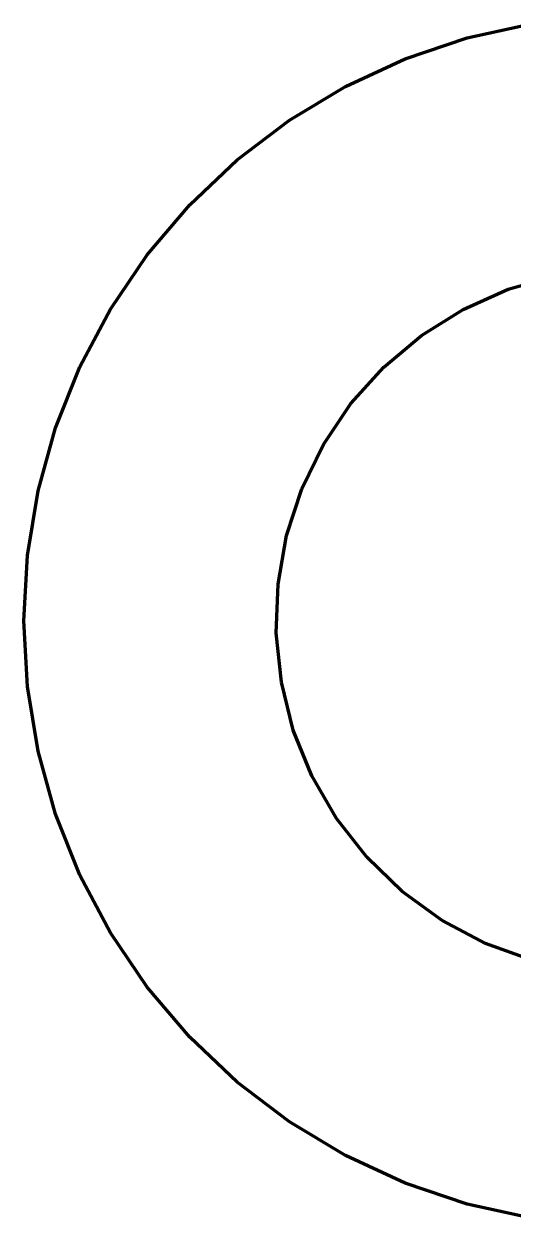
# Model space of a CAD drawing. Header units: millimetres. Extents: x 0 to 420, y 0 to 297.
# Drawn here: x 358.6 to 367.33, y 235.56 to 256.87 of the extents above; entities that cross this region are included whole.
import ezdxf

# ---------------------------------------------------------------- set-up
doc = ezdxf.new("R2010")
doc.units = ezdxf.units.MM
doc.linetypes.add('DASHED', pattern=[1.524, 1.27, -0.254])

msp = doc.modelspace()

# ---------------------------------------------------------------- linework, layer by layer
at = {"color": 1, "lineweight": 70}
for p, q in [((366.511, 256.622), (367.653, 256.874)), ((366.511, 256.622), (367.653, 256.874)), ((365.403, 256.249), (366.511, 256.622)), ((365.403, 256.249), (366.511, 256.622)), ((364.341, 255.758), (365.403, 256.249)), ((364.341, 255.758), (365.403, 256.249)), ((363.339, 255.155), (364.341, 255.758)), ((363.339, 255.155), (364.341, 255.758)), ((362.408, 254.447), (363.339, 255.155)), ((362.408, 254.447), (363.339, 255.155)), ((361.559, 253.643), (362.408, 254.447)), ((361.559, 253.643), (362.408, 254.447)), ((360.802, 252.752), (361.559, 253.643)), ((360.802, 252.752), (361.559, 253.643)), ((360.146, 251.784), (360.802, 252.752)), ((360.146, 251.784), (360.802, 252.752)), ((367.245, 252.136), (368.09, 252.378)), ((366.442, 251.778), (367.245, 252.136)), ((359.598, 250.751), (360.146, 251.784)), ((359.598, 250.751), (360.146, 251.784)), ((365.697, 251.313), (366.442, 251.778)), ((365.024, 250.748), (365.697, 251.313)), ((359.165, 249.664), (359.598, 250.751)), ((359.165, 249.664), (359.598, 250.751)), ((364.436, 250.095), (365.024, 250.748)), ((363.944, 249.366), (364.436, 250.095)), ((358.852, 248.538), (359.165, 249.664)), ((358.852, 248.538), (359.165, 249.664)), ((363.559, 248.576), (363.944, 249.366)), ((363.287, 247.74), (363.559, 248.576)), ((358.663, 247.384), (358.852, 248.538)), ((358.663, 247.384), (358.852, 248.538)), ((363.135, 246.874), (363.287, 247.74)), ((358.6, 246.216), (358.663, 247.384)), ((358.6, 246.216), (358.663, 247.384)), ((363.104, 245.996), (363.135, 246.874)), ((358.663, 245.048), (358.6, 246.216)), ((358.663, 245.048), (358.6, 246.216)), ((363.196, 245.122), (363.104, 245.996)), ((358.852, 243.894), (358.663, 245.048)), ((358.852, 243.894), (358.663, 245.048)), ((363.408, 244.269), (363.196, 245.122)), ((363.738, 243.454), (363.408, 244.269)), ((359.165, 242.767), (358.852, 243.894)), ((359.165, 242.767), (358.852, 243.894)), ((364.177, 242.693), (363.738, 243.454)), ((359.598, 241.681), (359.165, 242.767)), ((359.598, 241.681), (359.165, 242.767)), ((364.718, 242), (364.177, 242.693)), ((365.35, 241.39), (364.718, 242)), ((360.146, 240.648), (359.598, 241.681)), ((360.146, 240.648), (359.598, 241.681)), ((366.062, 240.873), (365.35, 241.39)), ((366.838, 240.461), (366.062, 240.873)), ((360.802, 239.68), (360.146, 240.648)), ((360.802, 239.68), (360.146, 240.648)), ((367.663, 240.16), (366.838, 240.461)), ((361.559, 238.789), (360.802, 239.68)), ((361.559, 238.789), (360.802, 239.68)), ((362.408, 237.984), (361.559, 238.789)), ((362.408, 237.984), (361.559, 238.789)), ((363.339, 237.277), (362.408, 237.984)), ((363.339, 237.277), (362.408, 237.984)), ((364.341, 236.674), (363.339, 237.277)), ((364.341, 236.674), (363.339, 237.277)), ((365.403, 236.183), (364.341, 236.674)), ((365.403, 236.183), (364.341, 236.674)), ((366.511, 235.809), (365.403, 236.183)), ((366.511, 235.809), (365.403, 236.183)), ((367.653, 235.558), (366.511, 235.809)), ((367.653, 235.558), (366.511, 235.809))]:
    msp.add_line(p, q, dxfattribs=at)
at = {"color": 5, "linetype": 'DASHED', "lineweight": 35}
for p, q in [((366.511, 256.622), (367.653, 256.874)), ((366.511, 256.622), (367.653, 256.874)), ((366.511, 256.622), (367.653, 256.874)), ((366.511, 256.622), (367.653, 256.874)), ((366.511, 256.622), (367.653, 256.874)), ((366.511, 256.622), (367.653, 256.874)), ((366.511, 256.622), (367.653, 256.874)), ((366.511, 256.622), (367.653, 256.874)), ((366.511, 256.622), (367.653, 256.874)), ((366.511, 256.622), (367.653, 256.874)), ((366.511, 256.622), (367.653, 256.874)), ((366.511, 256.622), (367.653, 256.874)), ((366.511, 256.622), (367.653, 256.874)), ((366.511, 256.622), (367.653, 256.874)), ((366.511, 256.622), (367.653, 256.874)), ((366.511, 256.622), (367.653, 256.874)), ((366.511, 256.622), (367.653, 256.874)), ((366.511, 256.622), (367.653, 256.874)), ((366.511, 256.622), (367.653, 256.874)), ((366.511, 256.622), (367.653, 256.874)), ((366.511, 256.622), (367.653, 256.874)), ((366.511, 256.622), (367.653, 256.874)), ((365.403, 256.249), (366.511, 256.622)), ((365.403, 256.249), (366.511, 256.622)), ((365.403, 256.249), (366.511, 256.622)), ((365.403, 256.249), (366.511, 256.622)), ((365.403, 256.249), (366.511, 256.622)), ((365.403, 256.249), (366.511, 256.622)), ((365.403, 256.249), (366.511, 256.622)), ((365.403, 256.249), (366.511, 256.622)), ((365.403, 256.249), (366.511, 256.622)), ((365.403, 256.249), (366.511, 256.622)), ((365.403, 256.249), (366.511, 256.622)), ((365.403, 256.249), (366.511, 256.622)), ((365.403, 256.249), (366.511, 256.622)), ((365.403, 256.249), (366.511, 256.622)), ((365.403, 256.249), (366.511, 256.622)), ((365.403, 256.249), (366.511, 256.622)), ((365.403, 256.249), (366.511, 256.622)), ((365.403, 256.249), (366.511, 256.622)), ((365.403, 256.249), (366.511, 256.622)), ((365.403, 256.249), (366.511, 256.622)), ((365.403, 256.249), (366.511, 256.622)), ((365.403, 256.249), (366.511, 256.622)), ((364.341, 255.758), (365.403, 256.249)), ((364.341, 255.758), (365.403, 256.249)), ((364.341, 255.758), (365.403, 256.249)), ((364.341, 255.758), (365.403, 256.249)), ((364.341, 255.758), (365.403, 256.249)), ((364.341, 255.758), (365.403, 256.249)), ((364.341, 255.758), (365.403, 256.249)), ((364.341, 255.758), (365.403, 256.249)), ((364.341, 255.758), (365.403, 256.249)), ((364.341, 255.758), (365.403, 256.249)), ((364.341, 255.758), (365.403, 256.249)), ((364.341, 255.758), (365.403, 256.249)), ((364.341, 255.758), (365.403, 256.249)), ((364.341, 255.758), (365.403, 256.249)), ((364.341, 255.758), (365.403, 256.249)), ((364.341, 255.758), (365.403, 256.249)), ((364.341, 255.758), (365.403, 256.249)), ((364.341, 255.758), (365.403, 256.249)), ((364.341, 255.758), (365.403, 256.249)), ((364.341, 255.758), (365.403, 256.249)), ((364.341, 255.758), (365.403, 256.249)), ((364.341, 255.758), (365.403, 256.249)), ((363.339, 255.155), (364.341, 255.758)), ((363.339, 255.155), (364.341, 255.758)), ((363.339, 255.155), (364.341, 255.758)), ((363.339, 255.155), (364.341, 255.758)), ((363.339, 255.155), (364.341, 255.758)), ((363.339, 255.155), (364.341, 255.758)), ((363.339, 255.155), (364.341, 255.758)), ((363.339, 255.155), (364.341, 255.758)), ((363.339, 255.155), (364.341, 255.758)), ((363.339, 255.155), (364.341, 255.758)), ((363.339, 255.155), (364.341, 255.758)), ((363.339, 255.155), (364.341, 255.758)), ((363.339, 255.155), (364.341, 255.758)), ((363.339, 255.155), (364.341, 255.758)), ((363.339, 255.155), (364.341, 255.758)), ((363.339, 255.155), (364.341, 255.758)), ((363.339, 255.155), (364.341, 255.758)), ((363.339, 255.155), (364.341, 255.758)), ((363.339, 255.155), (364.341, 255.758)), ((363.339, 255.155), (364.341, 255.758)), ((363.339, 255.155), (364.341, 255.758)), ((363.339, 255.155), (364.341, 255.758)), ((362.408, 254.447), (363.339, 255.155)), ((362.408, 254.447), (363.339, 255.155)), ((362.408, 254.447), (363.339, 255.155)), ((362.408, 254.447), (363.339, 255.155)), ((362.408, 254.447), (363.339, 255.155)), ((362.408, 254.447), (363.339, 255.155)), ((362.408, 254.447), (363.339, 255.155)), ((362.408, 254.447), (363.339, 255.155)), ((362.408, 254.447), (363.339, 255.155)), ((362.408, 254.447), (363.339, 255.155)), ((362.408, 254.447), (363.339, 255.155)), ((362.408, 254.447), (363.339, 255.155)), ((362.408, 254.447), (363.339, 255.155)), ((362.408, 254.447), (363.339, 255.155)), ((362.408, 254.447), (363.339, 255.155)), ((362.408, 254.447), (363.339, 255.155)), ((362.408, 254.447), (363.339, 255.155)), ((362.408, 254.447), (363.339, 255.155)), ((362.408, 254.447), (363.339, 255.155)), ((362.408, 254.447), (363.339, 255.155)), ((362.408, 254.447), (363.339, 255.155)), ((362.408, 254.447), (363.339, 255.155)), ((361.559, 253.643), (362.408, 254.447)), ((361.559, 253.643), (362.408, 254.447)), ((361.559, 253.643), (362.408, 254.447)), ((361.559, 253.643), (362.408, 254.447)), ((361.559, 253.643), (362.408, 254.447)), ((361.559, 253.643), (362.408, 254.447)), ((361.559, 253.643), (362.408, 254.447)), ((361.559, 253.643), (362.408, 254.447)), ((361.559, 253.643), (362.408, 254.447)), ((361.559, 253.643), (362.408, 254.447)), ((361.559, 253.643), (362.408, 254.447)), ((361.559, 253.643), (362.408, 254.447)), ((361.559, 253.643), (362.408, 254.447)), ((361.559, 253.643), (362.408, 254.447)), ((361.559, 253.643), (362.408, 254.447)), ((361.559, 253.643), (362.408, 254.447)), ((361.559, 253.643), (362.408, 254.447)), ((361.559, 253.643), (362.408, 254.447)), ((361.559, 253.643), (362.408, 254.447)), ((361.559, 253.643), (362.408, 254.447)), ((361.559, 253.643), (362.408, 254.447)), ((361.559, 253.643), (362.408, 254.447)), ((360.802, 252.752), (361.559, 253.643)), ((360.802, 252.752), (361.559, 253.643)), ((360.802, 252.752), (361.559, 253.643)), ((360.802, 252.752), (361.559, 253.643)), ((360.802, 252.752), (361.559, 253.643)), ((360.802, 252.752), (361.559, 253.643)), ((360.802, 252.752), (361.559, 253.643)), ((360.802, 252.752), (361.559, 253.643)), ((360.802, 252.752), (361.559, 253.643)), ((360.802, 252.752), (361.559, 253.643)), ((360.802, 252.752), (361.559, 253.643)), ((360.802, 252.752), (361.559, 253.643)), ((360.802, 252.752), (361.559, 253.643)), ((360.802, 252.752), (361.559, 253.643)), ((360.802, 252.752), (361.559, 253.643)), ((360.802, 252.752), (361.559, 253.643)), ((360.802, 252.752), (361.559, 253.643)), ((360.802, 252.752), (361.559, 253.643)), ((360.802, 252.752), (361.559, 253.643)), ((360.802, 252.752), (361.559, 253.643)), ((360.802, 252.752), (361.559, 253.643)), ((360.802, 252.752), (361.559, 253.643)), ((360.146, 251.784), (360.802, 252.752)), ((360.146, 251.784), (360.802, 252.752)), ((360.146, 251.784), (360.802, 252.752)), ((360.146, 251.784), (360.802, 252.752)), ((360.146, 251.784), (360.802, 252.752)), ((360.146, 251.784), (360.802, 252.752)), ((360.146, 251.784), (360.802, 252.752)), ((360.146, 251.784), (360.802, 252.752)), ((360.146, 251.784), (360.802, 252.752)), ((360.146, 251.784), (360.802, 252.752)), ((360.146, 251.784), (360.802, 252.752)), ((360.146, 251.784), (360.802, 252.752)), ((360.146, 251.784), (360.802, 252.752)), ((360.146, 251.784), (360.802, 252.752)), ((360.146, 251.784), (360.802, 252.752)), ((360.146, 251.784), (360.802, 252.752)), ((360.146, 251.784), (360.802, 252.752)), ((360.146, 251.784), (360.802, 252.752)), ((360.146, 251.784), (360.802, 252.752)), ((360.146, 251.784), (360.802, 252.752)), ((360.146, 251.784), (360.802, 252.752)), ((360.146, 251.784), (360.802, 252.752)), ((368.09, 252.378), (367.245, 252.136)), ((367.245, 252.136), (368.09, 252.378)), ((368.09, 252.378), (367.245, 252.136)), ((367.245, 252.136), (368.09, 252.378)), ((368.09, 252.378), (367.245, 252.136)), ((367.245, 252.136), (368.09, 252.378)), ((368.09, 252.378), (367.245, 252.136)), ((367.245, 252.136), (368.09, 252.378)), ((368.09, 252.378), (367.245, 252.136)), ((367.245, 252.136), (368.09, 252.378)), ((368.09, 252.378), (367.245, 252.136)), ((367.245, 252.136), (368.09, 252.378)), ((368.09, 252.378), (367.245, 252.136)), ((367.245, 252.136), (368.09, 252.378)), ((368.09, 252.378), (367.245, 252.136)), ((367.245, 252.136), (368.09, 252.378)), ((368.09, 252.378), (367.245, 252.136)), ((367.245, 252.136), (368.09, 252.378)), ((368.09, 252.378), (367.245, 252.136)), ((367.245, 252.136), (368.09, 252.378)), ((368.09, 252.378), (367.245, 252.136)), ((367.245, 252.136), (368.09, 252.378)), ((368.09, 252.378), (367.245, 252.136)), ((367.245, 252.136), (368.09, 252.378)), ((368.09, 252.378), (367.245, 252.136)), ((367.245, 252.136), (366.442, 251.778)), ((366.442, 251.778), (367.245, 252.136)), ((367.245, 252.136), (366.442, 251.778)), ((366.442, 251.778), (367.245, 252.136)), ((367.245, 252.136), (366.442, 251.778)), ((366.442, 251.778), (367.245, 252.136)), ((367.245, 252.136), (366.442, 251.778)), ((366.442, 251.778), (367.245, 252.136)), ((367.245, 252.136), (366.442, 251.778)), ((366.442, 251.778), (367.245, 252.136)), ((367.245, 252.136), (366.442, 251.778)), ((366.442, 251.778), (367.245, 252.136)), ((367.245, 252.136), (366.442, 251.778)), ((366.442, 251.778), (367.245, 252.136)), ((367.245, 252.136), (366.442, 251.778)), ((366.442, 251.778), (367.245, 252.136)), ((367.245, 252.136), (366.442, 251.778)), ((366.442, 251.778), (367.245, 252.136)), ((367.245, 252.136), (366.442, 251.778)), ((366.442, 251.778), (367.245, 252.136)), ((367.245, 252.136), (366.442, 251.778)), ((366.442, 251.778), (367.245, 252.136)), ((367.245, 252.136), (366.442, 251.778)), ((366.442, 251.778), (367.245, 252.136)), ((367.245, 252.136), (366.442, 251.778)), ((359.598, 250.751), (360.146, 251.784)), ((359.598, 250.751), (360.146, 251.784)), ((359.598, 250.751), (360.146, 251.784)), ((359.598, 250.751), (360.146, 251.784)), ((359.598, 250.751), (360.146, 251.784)), ((359.598, 250.751), (360.146, 251.784)), ((359.598, 250.751), (360.146, 251.784)), ((359.598, 250.751), (360.146, 251.784)), ((359.598, 250.751), (360.146, 251.784)), ((359.598, 250.751), (360.146, 251.784)), ((359.598, 250.751), (360.146, 251.784)), ((359.598, 250.751), (360.146, 251.784)), ((359.598, 250.751), (360.146, 251.784)), ((359.598, 250.751), (360.146, 251.784)), ((359.598, 250.751), (360.146, 251.784)), ((359.598, 250.751), (360.146, 251.784)), ((359.598, 250.751), (360.146, 251.784)), ((359.598, 250.751), (360.146, 251.784)), ((359.598, 250.751), (360.146, 251.784)), ((359.598, 250.751), (360.146, 251.784)), ((359.598, 250.751), (360.146, 251.784)), ((359.598, 250.751), (360.146, 251.784)), ((366.442, 251.778), (365.697, 251.313)), ((365.697, 251.313), (366.442, 251.778)), ((366.442, 251.778), (365.697, 251.313)), ((365.697, 251.313), (366.442, 251.778)), ((366.442, 251.778), (365.697, 251.313)), ((365.697, 251.313), (366.442, 251.778)), ((366.442, 251.778), (365.697, 251.313)), ((365.697, 251.313), (366.442, 251.778)), ((366.442, 251.778), (365.697, 251.313)), ((365.697, 251.313), (366.442, 251.778)), ((366.442, 251.778), (365.697, 251.313)), ((365.697, 251.313), (366.442, 251.778)), ((366.442, 251.778), (365.697, 251.313)), ((365.697, 251.313), (366.442, 251.778)), ((366.442, 251.778), (365.697, 251.313)), ((365.697, 251.313), (366.442, 251.778)), ((366.442, 251.778), (365.697, 251.313)), ((365.697, 251.313), (366.442, 251.778)), ((366.442, 251.778), (365.697, 251.313)), ((365.697, 251.313), (366.442, 251.778)), ((366.442, 251.778), (365.697, 251.313)), ((365.697, 251.313), (366.442, 251.778)), ((366.442, 251.778), (365.697, 251.313)), ((365.697, 251.313), (366.442, 251.778)), ((366.442, 251.778), (365.697, 251.313)), ((365.697, 251.313), (365.024, 250.748)), ((365.024, 250.748), (365.697, 251.313)), ((365.697, 251.313), (365.024, 250.748)), ((365.024, 250.748), (365.697, 251.313)), ((365.697, 251.313), (365.024, 250.748)), ((365.024, 250.748), (365.697, 251.313)), ((365.697, 251.313), (365.024, 250.748)), ((365.024, 250.748), (365.697, 251.313)), ((365.697, 251.313), (365.024, 250.748)), ((365.024, 250.748), (365.697, 251.313)), ((365.697, 251.313), (365.024, 250.748)), ((365.024, 250.748), (365.697, 251.313)), ((365.697, 251.313), (365.024, 250.748)), ((365.024, 250.748), (365.697, 251.313)), ((365.697, 251.313), (365.024, 250.748)), ((365.024, 250.748), (365.697, 251.313)), ((365.697, 251.313), (365.024, 250.748)), ((365.024, 250.748), (365.697, 251.313)), ((365.697, 251.313), (365.024, 250.748)), ((365.024, 250.748), (365.697, 251.313)), ((365.697, 251.313), (365.024, 250.748)), ((365.024, 250.748), (365.697, 251.313)), ((365.697, 251.313), (365.024, 250.748)), ((365.024, 250.748), (365.697, 251.313)), ((365.697, 251.313), (365.024, 250.748)), ((359.165, 249.664), (359.598, 250.751)), ((359.165, 249.664), (359.598, 250.751)), ((359.165, 249.664), (359.598, 250.751)), ((359.165, 249.664), (359.598, 250.751)), ((359.165, 249.664), (359.598, 250.751)), ((359.165, 249.664), (359.598, 250.751)), ((359.165, 249.664), (359.598, 250.751)), ((359.165, 249.664), (359.598, 250.751)), ((359.165, 249.664), (359.598, 250.751)), ((359.165, 249.664), (359.598, 250.751)), ((359.165, 249.664), (359.598, 250.751)), ((359.165, 249.664), (359.598, 250.751)), ((359.165, 249.664), (359.598, 250.751)), ((359.165, 249.664), (359.598, 250.751)), ((359.165, 249.664), (359.598, 250.751)), ((359.165, 249.664), (359.598, 250.751)), ((359.165, 249.664), (359.598, 250.751)), ((359.165, 249.664), (359.598, 250.751)), ((359.165, 249.664), (359.598, 250.751)), ((359.165, 249.664), (359.598, 250.751)), ((359.165, 249.664), (359.598, 250.751)), ((359.165, 249.664), (359.598, 250.751)), ((365.024, 250.748), (364.436, 250.095)), ((364.436, 250.095), (365.024, 250.748)), ((365.024, 250.748), (364.436, 250.095)), ((364.436, 250.095), (365.024, 250.748)), ((365.024, 250.748), (364.436, 250.095)), ((364.436, 250.095), (365.024, 250.748)), ((365.024, 250.748), (364.436, 250.095)), ((364.436, 250.095), (365.024, 250.748)), ((365.024, 250.748), (364.436, 250.095)), ((364.436, 250.095), (365.024, 250.748)), ((365.024, 250.748), (364.436, 250.095)), ((364.436, 250.095), (365.024, 250.748)), ((365.024, 250.748), (364.436, 250.095)), ((364.436, 250.095), (365.024, 250.748)), ((365.024, 250.748), (364.436, 250.095)), ((364.436, 250.095), (365.024, 250.748)), ((365.024, 250.748), (364.436, 250.095)), ((364.436, 250.095), (365.024, 250.748)), ((365.024, 250.748), (364.436, 250.095)), ((364.436, 250.095), (365.024, 250.748)), ((365.024, 250.748), (364.436, 250.095)), ((364.436, 250.095), (365.024, 250.748)), ((365.024, 250.748), (364.436, 250.095)), ((364.436, 250.095), (365.024, 250.748)), ((365.024, 250.748), (364.436, 250.095)), ((364.436, 250.095), (363.944, 249.366)), ((363.944, 249.366), (364.436, 250.095)), ((364.436, 250.095), (363.944, 249.366)), ((363.944, 249.366), (364.436, 250.095)), ((364.436, 250.095), (363.944, 249.366)), ((363.944, 249.366), (364.436, 250.095)), ((364.436, 250.095), (363.944, 249.366)), ((363.944, 249.366), (364.436, 250.095)), ((364.436, 250.095), (363.944, 249.366)), ((363.944, 249.366), (364.436, 250.095)), ((364.436, 250.095), (363.944, 249.366)), ((363.944, 249.366), (364.436, 250.095)), ((364.436, 250.095), (363.944, 249.366)), ((363.944, 249.366), (364.436, 250.095)), ((364.436, 250.095), (363.944, 249.366)), ((363.944, 249.366), (364.436, 250.095)), ((364.436, 250.095), (363.944, 249.366)), ((363.944, 249.366), (364.436, 250.095)), ((364.436, 250.095), (363.944, 249.366)), ((363.944, 249.366), (364.436, 250.095)), ((364.436, 250.095), (363.944, 249.366)), ((363.944, 249.366), (364.436, 250.095)), ((364.436, 250.095), (363.944, 249.366)), ((363.944, 249.366), (364.436, 250.095)), ((364.436, 250.095), (363.944, 249.366)), ((358.852, 248.538), (359.165, 249.664)), ((358.852, 248.538), (359.165, 249.664)), ((358.852, 248.538), (359.165, 249.664)), ((358.852, 248.538), (359.165, 249.664)), ((358.852, 248.538), (359.165, 249.664)), ((358.852, 248.538), (359.165, 249.664)), ((358.852, 248.538), (359.165, 249.664)), ((358.852, 248.538), (359.165, 249.664)), ((358.852, 248.538), (359.165, 249.664)), ((358.852, 248.538), (359.165, 249.664)), ((358.852, 248.538), (359.165, 249.664)), ((358.852, 248.538), (359.165, 249.664)), ((358.852, 248.538), (359.165, 249.664)), ((358.852, 248.538), (359.165, 249.664)), ((358.852, 248.538), (359.165, 249.664)), ((358.852, 248.538), (359.165, 249.664)), ((358.852, 248.538), (359.165, 249.664)), ((358.852, 248.538), (359.165, 249.664)), ((358.852, 248.538), (359.165, 249.664)), ((358.852, 248.538), (359.165, 249.664)), ((358.852, 248.538), (359.165, 249.664)), ((358.852, 248.538), (359.165, 249.664)), ((363.944, 249.366), (363.559, 248.576)), ((363.559, 248.576), (363.944, 249.366)), ((363.944, 249.366), (363.559, 248.576)), ((363.559, 248.576), (363.944, 249.366)), ((363.944, 249.366), (363.559, 248.576)), ((363.559, 248.576), (363.944, 249.366)), ((363.944, 249.366), (363.559, 248.576)), ((363.559, 248.576), (363.944, 249.366)), ((363.944, 249.366), (363.559, 248.576)), ((363.559, 248.576), (363.944, 249.366)), ((363.944, 249.366), (363.559, 248.576)), ((363.559, 248.576), (363.944, 249.366)), ((363.944, 249.366), (363.559, 248.576)), ((363.559, 248.576), (363.944, 249.366)), ((363.944, 249.366), (363.559, 248.576)), ((363.559, 248.576), (363.944, 249.366)), ((363.944, 249.366), (363.559, 248.576)), ((363.559, 248.576), (363.944, 249.366)), ((363.944, 249.366), (363.559, 248.576)), ((363.559, 248.576), (363.944, 249.366)), ((363.944, 249.366), (363.559, 248.576)), ((363.559, 248.576), (363.944, 249.366)), ((363.944, 249.366), (363.559, 248.576)), ((363.559, 248.576), (363.944, 249.366)), ((363.944, 249.366), (363.559, 248.576)), ((363.559, 248.576), (363.287, 247.74)), ((363.287, 247.74), (363.559, 248.576)), ((363.559, 248.576), (363.287, 247.74)), ((363.287, 247.74), (363.559, 248.576)), ((363.559, 248.576), (363.287, 247.74)), ((363.287, 247.74), (363.559, 248.576)), ((363.559, 248.576), (363.287, 247.74)), ((363.287, 247.74), (363.559, 248.576)), ((363.559, 248.576), (363.287, 247.74)), ((363.287, 247.74), (363.559, 248.576)), ((363.559, 248.576), (363.287, 247.74)), ((363.287, 247.74), (363.559, 248.576)), ((363.559, 248.576), (363.287, 247.74)), ((363.287, 247.74), (363.559, 248.576)), ((363.559, 248.576), (363.287, 247.74)), ((363.287, 247.74), (363.559, 248.576)), ((363.559, 248.576), (363.287, 247.74)), ((363.287, 247.74), (363.559, 248.576)), ((363.559, 248.576), (363.287, 247.74)), ((363.287, 247.74), (363.559, 248.576)), ((363.559, 248.576), (363.287, 247.74)), ((363.287, 247.74), (363.559, 248.576)), ((363.559, 248.576), (363.287, 247.74)), ((363.287, 247.74), (363.559, 248.576)), ((363.559, 248.576), (363.287, 247.74)), ((358.663, 247.384), (358.852, 248.538)), ((358.663, 247.384), (358.852, 248.538)), ((358.663, 247.384), (358.852, 248.538)), ((358.663, 247.384), (358.852, 248.538)), ((358.663, 247.384), (358.852, 248.538)), ((358.663, 247.384), (358.852, 248.538)), ((358.663, 247.384), (358.852, 248.538)), ((358.663, 247.384), (358.852, 248.538)), ((358.663, 247.384), (358.852, 248.538)), ((358.663, 247.384), (358.852, 248.538)), ((358.663, 247.384), (358.852, 248.538)), ((358.663, 247.384), (358.852, 248.538)), ((358.663, 247.384), (358.852, 248.538)), ((358.663, 247.384), (358.852, 248.538)), ((358.663, 247.384), (358.852, 248.538)), ((358.663, 247.384), (358.852, 248.538)), ((358.663, 247.384), (358.852, 248.538)), ((358.663, 247.384), (358.852, 248.538)), ((358.663, 247.384), (358.852, 248.538)), ((358.663, 247.384), (358.852, 248.538)), ((358.663, 247.384), (358.852, 248.538)), ((358.663, 247.384), (358.852, 248.538)), ((363.287, 247.74), (363.135, 246.874)), ((363.135, 246.874), (363.287, 247.74)), ((363.287, 247.74), (363.135, 246.874)), ((363.135, 246.874), (363.287, 247.74)), ((363.287, 247.74), (363.135, 246.874)), ((363.135, 246.874), (363.287, 247.74)), ((363.287, 247.74), (363.135, 246.874)), ((363.135, 246.874), (363.287, 247.74)), ((363.287, 247.74), (363.135, 246.874)), ((363.135, 246.874), (363.287, 247.74)), ((363.287, 247.74), (363.135, 246.874)), ((363.135, 246.874), (363.287, 247.74)), ((363.287, 247.74), (363.135, 246.874)), ((363.135, 246.874), (363.287, 247.74)), ((363.287, 247.74), (363.135, 246.874)), ((363.135, 246.874), (363.287, 247.74)), ((363.287, 247.74), (363.135, 246.874)), ((363.135, 246.874), (363.287, 247.74)), ((363.287, 247.74), (363.135, 246.874)), ((363.135, 246.874), (363.287, 247.74)), ((363.287, 247.74), (363.135, 246.874)), ((363.135, 246.874), (363.287, 247.74)), ((363.287, 247.74), (363.135, 246.874)), ((363.135, 246.874), (363.287, 247.74)), ((363.287, 247.74), (363.135, 246.874)), ((358.6, 246.216), (358.663, 247.384)), ((358.6, 246.216), (358.663, 247.384)), ((358.6, 246.216), (358.663, 247.384)), ((358.6, 246.216), (358.663, 247.384)), ((358.6, 246.216), (358.663, 247.384)), ((358.6, 246.216), (358.663, 247.384)), ((358.6, 246.216), (358.663, 247.384)), ((358.6, 246.216), (358.663, 247.384)), ((358.6, 246.216), (358.663, 247.384)), ((358.6, 246.216), (358.663, 247.384)), ((358.6, 246.216), (358.663, 247.384)), ((358.6, 246.216), (358.663, 247.384)), ((358.6, 246.216), (358.663, 247.384)), ((358.6, 246.216), (358.663, 247.384)), ((358.6, 246.216), (358.663, 247.384)), ((358.6, 246.216), (358.663, 247.384)), ((358.6, 246.216), (358.663, 247.384)), ((358.6, 246.216), (358.663, 247.384)), ((358.6, 246.216), (358.663, 247.384)), ((358.6, 246.216), (358.663, 247.384)), ((358.6, 246.216), (358.663, 247.384)), ((358.6, 246.216), (358.663, 247.384)), ((363.135, 246.874), (363.104, 245.996)), ((363.104, 245.996), (363.135, 246.874)), ((363.135, 246.874), (363.104, 245.996)), ((363.104, 245.996), (363.135, 246.874)), ((363.135, 246.874), (363.104, 245.996)), ((363.104, 245.996), (363.135, 246.874)), ((363.135, 246.874), (363.104, 245.996)), ((363.104, 245.996), (363.135, 246.874)), ((363.135, 246.874), (363.104, 245.996)), ((363.104, 245.996), (363.135, 246.874)), ((363.135, 246.874), (363.104, 245.996)), ((363.104, 245.996), (363.135, 246.874)), ((363.135, 246.874), (363.104, 245.996)), ((363.104, 245.996), (363.135, 246.874)), ((363.135, 246.874), (363.104, 245.996)), ((363.104, 245.996), (363.135, 246.874)), ((363.135, 246.874), (363.104, 245.996)), ((363.104, 245.996), (363.135, 246.874)), ((363.135, 246.874), (363.104, 245.996)), ((363.104, 245.996), (363.135, 246.874)), ((363.135, 246.874), (363.104, 245.996)), ((363.104, 245.996), (363.135, 246.874)), ((363.135, 246.874), (363.104, 245.996)), ((363.104, 245.996), (363.135, 246.874)), ((363.135, 246.874), (363.104, 245.996)), ((358.663, 245.048), (358.6, 246.216)), ((358.663, 245.048), (358.6, 246.216)), ((358.663, 245.048), (358.6, 246.216)), ((358.663, 245.048), (358.6, 246.216)), ((358.663, 245.048), (358.6, 246.216)), ((358.663, 245.048), (358.6, 246.216)), ((358.663, 245.048), (358.6, 246.216)), ((358.663, 245.048), (358.6, 246.216)), ((358.663, 245.048), (358.6, 246.216)), ((358.663, 245.048), (358.6, 246.216)), ((358.663, 245.048), (358.6, 246.216)), ((358.663, 245.048), (358.6, 246.216)), ((358.663, 245.048), (358.6, 246.216)), ((358.663, 245.048), (358.6, 246.216)), ((358.663, 245.048), (358.6, 246.216)), ((358.663, 245.048), (358.6, 246.216)), ((358.663, 245.048), (358.6, 246.216)), ((358.663, 245.048), (358.6, 246.216)), ((358.663, 245.048), (358.6, 246.216)), ((358.663, 245.048), (358.6, 246.216)), ((358.663, 245.048), (358.6, 246.216)), ((358.663, 245.048), (358.6, 246.216)), ((363.104, 245.996), (363.196, 245.122)), ((363.196, 245.122), (363.104, 245.996)), ((363.104, 245.996), (363.196, 245.122)), ((363.196, 245.122), (363.104, 245.996)), ((363.104, 245.996), (363.196, 245.122)), ((363.196, 245.122), (363.104, 245.996)), ((363.104, 245.996), (363.196, 245.122)), ((363.196, 245.122), (363.104, 245.996)), ((363.104, 245.996), (363.196, 245.122)), ((363.196, 245.122), (363.104, 245.996)), ((363.104, 245.996), (363.196, 245.122)), ((363.196, 245.122), (363.104, 245.996)), ((363.104, 245.996), (363.196, 245.122)), ((363.196, 245.122), (363.104, 245.996)), ((363.104, 245.996), (363.196, 245.122)), ((363.196, 245.122), (363.104, 245.996)), ((363.104, 245.996), (363.196, 245.122)), ((363.196, 245.122), (363.104, 245.996)), ((363.104, 245.996), (363.196, 245.122)), ((363.196, 245.122), (363.104, 245.996)), ((363.104, 245.996), (363.196, 245.122)), ((363.196, 245.122), (363.104, 245.996)), ((363.104, 245.996), (363.196, 245.122)), ((363.196, 245.122), (363.104, 245.996)), ((363.104, 245.996), (363.196, 245.122)), ((358.852, 243.894), (358.663, 245.048)), ((358.852, 243.894), (358.663, 245.048)), ((358.852, 243.894), (358.663, 245.048)), ((358.852, 243.894), (358.663, 245.048)), ((358.852, 243.894), (358.663, 245.048)), ((358.852, 243.894), (358.663, 245.048)), ((358.852, 243.894), (358.663, 245.048)), ((358.852, 243.894), (358.663, 245.048)), ((358.852, 243.894), (358.663, 245.048)), ((358.852, 243.894), (358.663, 245.048)), ((358.852, 243.894), (358.663, 245.048)), ((358.852, 243.894), (358.663, 245.048)), ((358.852, 243.894), (358.663, 245.048)), ((358.852, 243.894), (358.663, 245.048)), ((358.852, 243.894), (358.663, 245.048)), ((358.852, 243.894), (358.663, 245.048)), ((358.852, 243.894), (358.663, 245.048)), ((358.852, 243.894), (358.663, 245.048)), ((358.852, 243.894), (358.663, 245.048)), ((358.852, 243.894), (358.663, 245.048)), ((358.852, 243.894), (358.663, 245.048)), ((358.852, 243.894), (358.663, 245.048)), ((363.196, 245.122), (363.408, 244.269)), ((363.408, 244.269), (363.196, 245.122)), ((363.196, 245.122), (363.408, 244.269)), ((363.408, 244.269), (363.196, 245.122)), ((363.196, 245.122), (363.408, 244.269)), ((363.408, 244.269), (363.196, 245.122)), ((363.196, 245.122), (363.408, 244.269)), ((363.408, 244.269), (363.196, 245.122)), ((363.196, 245.122), (363.408, 244.269)), ((363.408, 244.269), (363.196, 245.122)), ((363.196, 245.122), (363.408, 244.269)), ((363.408, 244.269), (363.196, 245.122)), ((363.196, 245.122), (363.408, 244.269)), ((363.408, 244.269), (363.196, 245.122)), ((363.196, 245.122), (363.408, 244.269)), ((363.408, 244.269), (363.196, 245.122)), ((363.196, 245.122), (363.408, 244.269)), ((363.408, 244.269), (363.196, 245.122)), ((363.196, 245.122), (363.408, 244.269)), ((363.408, 244.269), (363.196, 245.122)), ((363.196, 245.122), (363.408, 244.269)), ((363.408, 244.269), (363.196, 245.122)), ((363.196, 245.122), (363.408, 244.269)), ((363.408, 244.269), (363.196, 245.122)), ((363.196, 245.122), (363.408, 244.269)), ((363.408, 244.269), (363.738, 243.454)), ((363.738, 243.454), (363.408, 244.269)), ((363.408, 244.269), (363.738, 243.454)), ((363.738, 243.454), (363.408, 244.269)), ((363.408, 244.269), (363.738, 243.454)), ((363.738, 243.454), (363.408, 244.269)), ((363.408, 244.269), (363.738, 243.454)), ((363.738, 243.454), (363.408, 244.269)), ((363.408, 244.269), (363.738, 243.454)), ((363.738, 243.454), (363.408, 244.269)), ((363.408, 244.269), (363.738, 243.454)), ((363.738, 243.454), (363.408, 244.269)), ((363.408, 244.269), (363.738, 243.454)), ((363.738, 243.454), (363.408, 244.269)), ((363.408, 244.269), (363.738, 243.454)), ((363.738, 243.454), (363.408, 244.269)), ((363.408, 244.269), (363.738, 243.454)), ((363.738, 243.454), (363.408, 244.269)), ((363.408, 244.269), (363.738, 243.454)), ((363.738, 243.454), (363.408, 244.269)), ((363.408, 244.269), (363.738, 243.454)), ((363.738, 243.454), (363.408, 244.269)), ((363.408, 244.269), (363.738, 243.454)), ((363.738, 243.454), (363.408, 244.269)), ((363.408, 244.269), (363.738, 243.454)), ((359.165, 242.767), (358.852, 243.894)), ((359.165, 242.767), (358.852, 243.894)), ((359.165, 242.767), (358.852, 243.894)), ((359.165, 242.767), (358.852, 243.894)), ((359.165, 242.767), (358.852, 243.894)), ((359.165, 242.767), (358.852, 243.894)), ((359.165, 242.767), (358.852, 243.894)), ((359.165, 242.767), (358.852, 243.894)), ((359.165, 242.767), (358.852, 243.894)), ((359.165, 242.767), (358.852, 243.894)), ((359.165, 242.767), (358.852, 243.894)), ((359.165, 242.767), (358.852, 243.894)), ((359.165, 242.767), (358.852, 243.894)), ((359.165, 242.767), (358.852, 243.894)), ((359.165, 242.767), (358.852, 243.894)), ((359.165, 242.767), (358.852, 243.894)), ((359.165, 242.767), (358.852, 243.894)), ((359.165, 242.767), (358.852, 243.894)), ((359.165, 242.767), (358.852, 243.894)), ((359.165, 242.767), (358.852, 243.894)), ((359.165, 242.767), (358.852, 243.894)), ((359.165, 242.767), (358.852, 243.894)), ((363.738, 243.454), (364.177, 242.693)), ((364.177, 242.693), (363.738, 243.454)), ((363.738, 243.454), (364.177, 242.693)), ((364.177, 242.693), (363.738, 243.454)), ((363.738, 243.454), (364.177, 242.693)), ((364.177, 242.693), (363.738, 243.454)), ((363.738, 243.454), (364.177, 242.693)), ((364.177, 242.693), (363.738, 243.454)), ((363.738, 243.454), (364.177, 242.693)), ((364.177, 242.693), (363.738, 243.454)), ((363.738, 243.454), (364.177, 242.693)), ((364.177, 242.693), (363.738, 243.454)), ((363.738, 243.454), (364.177, 242.693)), ((364.177, 242.693), (363.738, 243.454)), ((363.738, 243.454), (364.177, 242.693)), ((364.177, 242.693), (363.738, 243.454)), ((363.738, 243.454), (364.177, 242.693)), ((364.177, 242.693), (363.738, 243.454)), ((363.738, 243.454), (364.177, 242.693)), ((364.177, 242.693), (363.738, 243.454)), ((363.738, 243.454), (364.177, 242.693)), ((364.177, 242.693), (363.738, 243.454)), ((363.738, 243.454), (364.177, 242.693)), ((364.177, 242.693), (363.738, 243.454)), ((363.738, 243.454), (364.177, 242.693)), ((359.598, 241.681), (359.165, 242.767)), ((359.598, 241.681), (359.165, 242.767)), ((359.598, 241.681), (359.165, 242.767)), ((359.598, 241.681), (359.165, 242.767)), ((359.598, 241.681), (359.165, 242.767)), ((359.598, 241.681), (359.165, 242.767)), ((359.598, 241.681), (359.165, 242.767)), ((359.598, 241.681), (359.165, 242.767)), ((359.598, 241.681), (359.165, 242.767)), ((359.598, 241.681), (359.165, 242.767)), ((359.598, 241.681), (359.165, 242.767)), ((359.598, 241.681), (359.165, 242.767)), ((359.598, 241.681), (359.165, 242.767)), ((359.598, 241.681), (359.165, 242.767)), ((359.598, 241.681), (359.165, 242.767)), ((359.598, 241.681), (359.165, 242.767)), ((359.598, 241.681), (359.165, 242.767)), ((359.598, 241.681), (359.165, 242.767)), ((359.598, 241.681), (359.165, 242.767)), ((359.598, 241.681), (359.165, 242.767)), ((359.598, 241.681), (359.165, 242.767)), ((359.598, 241.681), (359.165, 242.767)), ((364.177, 242.693), (364.718, 242)), ((364.718, 242), (364.177, 242.693)), ((364.177, 242.693), (364.718, 242)), ((364.718, 242), (364.177, 242.693)), ((364.177, 242.693), (364.718, 242)), ((364.718, 242), (364.177, 242.693)), ((364.177, 242.693), (364.718, 242)), ((364.718, 242), (364.177, 242.693)), ((364.177, 242.693), (364.718, 242)), ((364.718, 242), (364.177, 242.693)), ((364.177, 242.693), (364.718, 242)), ((364.718, 242), (364.177, 242.693)), ((364.177, 242.693), (364.718, 242)), ((364.718, 242), (364.177, 242.693)), ((364.177, 242.693), (364.718, 242)), ((364.718, 242), (364.177, 242.693)), ((364.177, 242.693), (364.718, 242)), ((364.718, 242), (364.177, 242.693)), ((364.177, 242.693), (364.718, 242)), ((364.718, 242), (364.177, 242.693)), ((364.177, 242.693), (364.718, 242)), ((364.718, 242), (364.177, 242.693)), ((364.177, 242.693), (364.718, 242)), ((364.718, 242), (364.177, 242.693)), ((364.177, 242.693), (364.718, 242)), ((364.718, 242), (365.35, 241.39)), ((365.35, 241.39), (364.718, 242)), ((364.718, 242), (365.35, 241.39)), ((365.35, 241.39), (364.718, 242)), ((364.718, 242), (365.35, 241.39)), ((365.35, 241.39), (364.718, 242)), ((364.718, 242), (365.35, 241.39)), ((365.35, 241.39), (364.718, 242)), ((364.718, 242), (365.35, 241.39)), ((365.35, 241.39), (364.718, 242)), ((364.718, 242), (365.35, 241.39)), ((365.35, 241.39), (364.718, 242)), ((364.718, 242), (365.35, 241.39)), ((365.35, 241.39), (364.718, 242)), ((364.718, 242), (365.35, 241.39)), ((365.35, 241.39), (364.718, 242)), ((364.718, 242), (365.35, 241.39)), ((365.35, 241.39), (364.718, 242)), ((364.718, 242), (365.35, 241.39)), ((365.35, 241.39), (364.718, 242)), ((364.718, 242), (365.35, 241.39)), ((365.35, 241.39), (364.718, 242)), ((364.718, 242), (365.35, 241.39)), ((365.35, 241.39), (364.718, 242)), ((364.718, 242), (365.35, 241.39)), ((360.146, 240.648), (359.598, 241.681)), ((360.146, 240.648), (359.598, 241.681)), ((360.146, 240.648), (359.598, 241.681)), ((360.146, 240.648), (359.598, 241.681)), ((360.146, 240.648), (359.598, 241.681)), ((360.146, 240.648), (359.598, 241.681)), ((360.146, 240.648), (359.598, 241.681)), ((360.146, 240.648), (359.598, 241.681)), ((360.146, 240.648), (359.598, 241.681)), ((360.146, 240.648), (359.598, 241.681)), ((360.146, 240.648), (359.598, 241.681)), ((360.146, 240.648), (359.598, 241.681)), ((360.146, 240.648), (359.598, 241.681)), ((360.146, 240.648), (359.598, 241.681)), ((360.146, 240.648), (359.598, 241.681)), ((360.146, 240.648), (359.598, 241.681)), ((360.146, 240.648), (359.598, 241.681)), ((360.146, 240.648), (359.598, 241.681)), ((360.146, 240.648), (359.598, 241.681)), ((360.146, 240.648), (359.598, 241.681)), ((360.146, 240.648), (359.598, 241.681)), ((360.146, 240.648), (359.598, 241.681)), ((365.35, 241.39), (366.062, 240.873)), ((366.062, 240.873), (365.35, 241.39)), ((365.35, 241.39), (366.062, 240.873)), ((366.062, 240.873), (365.35, 241.39)), ((365.35, 241.39), (366.062, 240.873)), ((366.062, 240.873), (365.35, 241.39)), ((365.35, 241.39), (366.062, 240.873)), ((366.062, 240.873), (365.35, 241.39)), ((365.35, 241.39), (366.062, 240.873)), ((366.062, 240.873), (365.35, 241.39)), ((365.35, 241.39), (366.062, 240.873)), ((366.062, 240.873), (365.35, 241.39)), ((365.35, 241.39), (366.062, 240.873)), ((366.062, 240.873), (365.35, 241.39)), ((365.35, 241.39), (366.062, 240.873)), ((366.062, 240.873), (365.35, 241.39)), ((365.35, 241.39), (366.062, 240.873)), ((366.062, 240.873), (365.35, 241.39)), ((365.35, 241.39), (366.062, 240.873)), ((366.062, 240.873), (365.35, 241.39)), ((365.35, 241.39), (366.062, 240.873)), ((366.062, 240.873), (365.35, 241.39)), ((365.35, 241.39), (366.062, 240.873)), ((366.062, 240.873), (365.35, 241.39)), ((365.35, 241.39), (366.062, 240.873)), ((366.062, 240.873), (366.838, 240.461)), ((366.838, 240.461), (366.062, 240.873)), ((366.062, 240.873), (366.838, 240.461)), ((366.838, 240.461), (366.062, 240.873)), ((366.062, 240.873), (366.838, 240.461)), ((366.838, 240.461), (366.062, 240.873)), ((366.062, 240.873), (366.838, 240.461)), ((366.838, 240.461), (366.062, 240.873)), ((366.062, 240.873), (366.838, 240.461)), ((366.838, 240.461), (366.062, 240.873)), ((366.062, 240.873), (366.838, 240.461)), ((366.838, 240.461), (366.062, 240.873)), ((366.062, 240.873), (366.838, 240.461)), ((366.838, 240.461), (366.062, 240.873)), ((366.062, 240.873), (366.838, 240.461)), ((366.838, 240.461), (366.062, 240.873)), ((366.062, 240.873), (366.838, 240.461)), ((366.838, 240.461), (366.062, 240.873)), ((366.062, 240.873), (366.838, 240.461)), ((366.838, 240.461), (366.062, 240.873)), ((366.062, 240.873), (366.838, 240.461)), ((366.838, 240.461), (366.062, 240.873)), ((366.062, 240.873), (366.838, 240.461)), ((366.838, 240.461), (366.062, 240.873)), ((366.062, 240.873), (366.838, 240.461)), ((360.802, 239.68), (360.146, 240.648)), ((360.802, 239.68), (360.146, 240.648)), ((360.802, 239.68), (360.146, 240.648)), ((360.802, 239.68), (360.146, 240.648)), ((360.802, 239.68), (360.146, 240.648)), ((360.802, 239.68), (360.146, 240.648)), ((360.802, 239.68), (360.146, 240.648)), ((360.802, 239.68), (360.146, 240.648)), ((360.802, 239.68), (360.146, 240.648)), ((360.802, 239.68), (360.146, 240.648)), ((360.802, 239.68), (360.146, 240.648)), ((360.802, 239.68), (360.146, 240.648)), ((360.802, 239.68), (360.146, 240.648)), ((360.802, 239.68), (360.146, 240.648)), ((360.802, 239.68), (360.146, 240.648)), ((360.802, 239.68), (360.146, 240.648)), ((360.802, 239.68), (360.146, 240.648)), ((360.802, 239.68), (360.146, 240.648)), ((360.802, 239.68), (360.146, 240.648)), ((360.802, 239.68), (360.146, 240.648)), ((360.802, 239.68), (360.146, 240.648)), ((360.802, 239.68), (360.146, 240.648)), ((366.838, 240.461), (367.663, 240.16)), ((367.663, 240.16), (366.838, 240.461)), ((366.838, 240.461), (367.663, 240.16)), ((367.663, 240.16), (366.838, 240.461)), ((366.838, 240.461), (367.663, 240.16)), ((367.663, 240.16), (366.838, 240.461)), ((366.838, 240.461), (367.663, 240.16)), ((367.663, 240.16), (366.838, 240.461)), ((366.838, 240.461), (367.663, 240.16)), ((367.663, 240.16), (366.838, 240.461)), ((366.838, 240.461), (367.663, 240.16)), ((367.663, 240.16), (366.838, 240.461)), ((366.838, 240.461), (367.663, 240.16)), ((367.663, 240.16), (366.838, 240.461)), ((366.838, 240.461), (367.663, 240.16)), ((367.663, 240.16), (366.838, 240.461)), ((366.838, 240.461), (367.663, 240.16)), ((367.663, 240.16), (366.838, 240.461)), ((366.838, 240.461), (367.663, 240.16)), ((367.663, 240.16), (366.838, 240.461)), ((366.838, 240.461), (367.663, 240.16)), ((367.663, 240.16), (366.838, 240.461)), ((366.838, 240.461), (367.663, 240.16)), ((367.663, 240.16), (366.838, 240.461)), ((366.838, 240.461), (367.663, 240.16)), ((361.559, 238.789), (360.802, 239.68)), ((361.559, 238.789), (360.802, 239.68)), ((361.559, 238.789), (360.802, 239.68)), ((361.559, 238.789), (360.802, 239.68)), ((361.559, 238.789), (360.802, 239.68)), ((361.559, 238.789), (360.802, 239.68)), ((361.559, 238.789), (360.802, 239.68)), ((361.559, 238.789), (360.802, 239.68)), ((361.559, 238.789), (360.802, 239.68)), ((361.559, 238.789), (360.802, 239.68)), ((361.559, 238.789), (360.802, 239.68)), ((361.559, 238.789), (360.802, 239.68)), ((361.559, 238.789), (360.802, 239.68)), ((361.559, 238.789), (360.802, 239.68)), ((361.559, 238.789), (360.802, 239.68)), ((361.559, 238.789), (360.802, 239.68)), ((361.559, 238.789), (360.802, 239.68)), ((361.559, 238.789), (360.802, 239.68)), ((361.559, 238.789), (360.802, 239.68)), ((361.559, 238.789), (360.802, 239.68)), ((361.559, 238.789), (360.802, 239.68)), ((361.559, 238.789), (360.802, 239.68)), ((362.408, 237.984), (361.559, 238.789)), ((362.408, 237.984), (361.559, 238.789)), ((362.408, 237.984), (361.559, 238.789)), ((362.408, 237.984), (361.559, 238.789)), ((362.408, 237.984), (361.559, 238.789)), ((362.408, 237.984), (361.559, 238.789)), ((362.408, 237.984), (361.559, 238.789)), ((362.408, 237.984), (361.559, 238.789)), ((362.408, 237.984), (361.559, 238.789)), ((362.408, 237.984), (361.559, 238.789)), ((362.408, 237.984), (361.559, 238.789)), ((362.408, 237.984), (361.559, 238.789)), ((362.408, 237.984), (361.559, 238.789)), ((362.408, 237.984), (361.559, 238.789)), ((362.408, 237.984), (361.559, 238.789)), ((362.408, 237.984), (361.559, 238.789)), ((362.408, 237.984), (361.559, 238.789)), ((362.408, 237.984), (361.559, 238.789)), ((362.408, 237.984), (361.559, 238.789)), ((362.408, 237.984), (361.559, 238.789)), ((362.408, 237.984), (361.559, 238.789)), ((362.408, 237.984), (361.559, 238.789)), ((363.339, 237.277), (362.408, 237.984)), ((363.339, 237.277), (362.408, 237.984)), ((363.339, 237.277), (362.408, 237.984)), ((363.339, 237.277), (362.408, 237.984)), ((363.339, 237.277), (362.408, 237.984)), ((363.339, 237.277), (362.408, 237.984)), ((363.339, 237.277), (362.408, 237.984)), ((363.339, 237.277), (362.408, 237.984)), ((363.339, 237.277), (362.408, 237.984)), ((363.339, 237.277), (362.408, 237.984)), ((363.339, 237.277), (362.408, 237.984)), ((363.339, 237.277), (362.408, 237.984)), ((363.339, 237.277), (362.408, 237.984)), ((363.339, 237.277), (362.408, 237.984)), ((363.339, 237.277), (362.408, 237.984)), ((363.339, 237.277), (362.408, 237.984)), ((363.339, 237.277), (362.408, 237.984)), ((363.339, 237.277), (362.408, 237.984)), ((363.339, 237.277), (362.408, 237.984)), ((363.339, 237.277), (362.408, 237.984)), ((363.339, 237.277), (362.408, 237.984)), ((363.339, 237.277), (362.408, 237.984)), ((364.341, 236.674), (363.339, 237.277)), ((364.341, 236.674), (363.339, 237.277)), ((364.341, 236.674), (363.339, 237.277)), ((364.341, 236.674), (363.339, 237.277)), ((364.341, 236.674), (363.339, 237.277)), ((364.341, 236.674), (363.339, 237.277)), ((364.341, 236.674), (363.339, 237.277)), ((364.341, 236.674), (363.339, 237.277)), ((364.341, 236.674), (363.339, 237.277)), ((364.341, 236.674), (363.339, 237.277)), ((364.341, 236.674), (363.339, 237.277)), ((364.341, 236.674), (363.339, 237.277)), ((364.341, 236.674), (363.339, 237.277)), ((364.341, 236.674), (363.339, 237.277)), ((364.341, 236.674), (363.339, 237.277)), ((364.341, 236.674), (363.339, 237.277)), ((364.341, 236.674), (363.339, 237.277)), ((364.341, 236.674), (363.339, 237.277)), ((364.341, 236.674), (363.339, 237.277)), ((364.341, 236.674), (363.339, 237.277)), ((364.341, 236.674), (363.339, 237.277)), ((364.341, 236.674), (363.339, 237.277)), ((365.403, 236.183), (364.341, 236.674)), ((365.403, 236.183), (364.341, 236.674)), ((365.403, 236.183), (364.341, 236.674)), ((365.403, 236.183), (364.341, 236.674)), ((365.403, 236.183), (364.341, 236.674)), ((365.403, 236.183), (364.341, 236.674)), ((365.403, 236.183), (364.341, 236.674)), ((365.403, 236.183), (364.341, 236.674)), ((365.403, 236.183), (364.341, 236.674)), ((365.403, 236.183), (364.341, 236.674)), ((365.403, 236.183), (364.341, 236.674)), ((365.403, 236.183), (364.341, 236.674)), ((365.403, 236.183), (364.341, 236.674)), ((365.403, 236.183), (364.341, 236.674)), ((365.403, 236.183), (364.341, 236.674)), ((365.403, 236.183), (364.341, 236.674)), ((365.403, 236.183), (364.341, 236.674)), ((365.403, 236.183), (364.341, 236.674)), ((365.403, 236.183), (364.341, 236.674)), ((365.403, 236.183), (364.341, 236.674)), ((365.403, 236.183), (364.341, 236.674)), ((365.403, 236.183), (364.341, 236.674)), ((366.511, 235.809), (365.403, 236.183)), ((366.511, 235.809), (365.403, 236.183)), ((366.511, 235.809), (365.403, 236.183)), ((366.511, 235.809), (365.403, 236.183)), ((366.511, 235.809), (365.403, 236.183)), ((366.511, 235.809), (365.403, 236.183)), ((366.511, 235.809), (365.403, 236.183)), ((366.511, 235.809), (365.403, 236.183)), ((366.511, 235.809), (365.403, 236.183)), ((366.511, 235.809), (365.403, 236.183)), ((366.511, 235.809), (365.403, 236.183)), ((366.511, 235.809), (365.403, 236.183)), ((366.511, 235.809), (365.403, 236.183)), ((366.511, 235.809), (365.403, 236.183)), ((366.511, 235.809), (365.403, 236.183)), ((366.511, 235.809), (365.403, 236.183)), ((366.511, 235.809), (365.403, 236.183)), ((366.511, 235.809), (365.403, 236.183)), ((366.511, 235.809), (365.403, 236.183)), ((366.511, 235.809), (365.403, 236.183)), ((366.511, 235.809), (365.403, 236.183)), ((366.511, 235.809), (365.403, 236.183)), ((367.653, 235.558), (366.511, 235.809)), ((367.653, 235.558), (366.511, 235.809)), ((367.653, 235.558), (366.511, 235.809)), ((367.653, 235.558), (366.511, 235.809)), ((367.653, 235.558), (366.511, 235.809)), ((367.653, 235.558), (366.511, 235.809)), ((367.653, 235.558), (366.511, 235.809)), ((367.653, 235.558), (366.511, 235.809)), ((367.653, 235.558), (366.511, 235.809)), ((367.653, 235.558), (366.511, 235.809)), ((367.653, 235.558), (366.511, 235.809)), ((367.653, 235.558), (366.511, 235.809)), ((367.653, 235.558), (366.511, 235.809)), ((367.653, 235.558), (366.511, 235.809)), ((367.653, 235.558), (366.511, 235.809)), ((367.653, 235.558), (366.511, 235.809)), ((367.653, 235.558), (366.511, 235.809)), ((367.653, 235.558), (366.511, 235.809)), ((367.653, 235.558), (366.511, 235.809)), ((367.653, 235.558), (366.511, 235.809)), ((367.653, 235.558), (366.511, 235.809)), ((367.653, 235.558), (366.511, 235.809))]:
    msp.add_line(p, q, dxfattribs=at)

doc.saveas('drawing.dxf')
